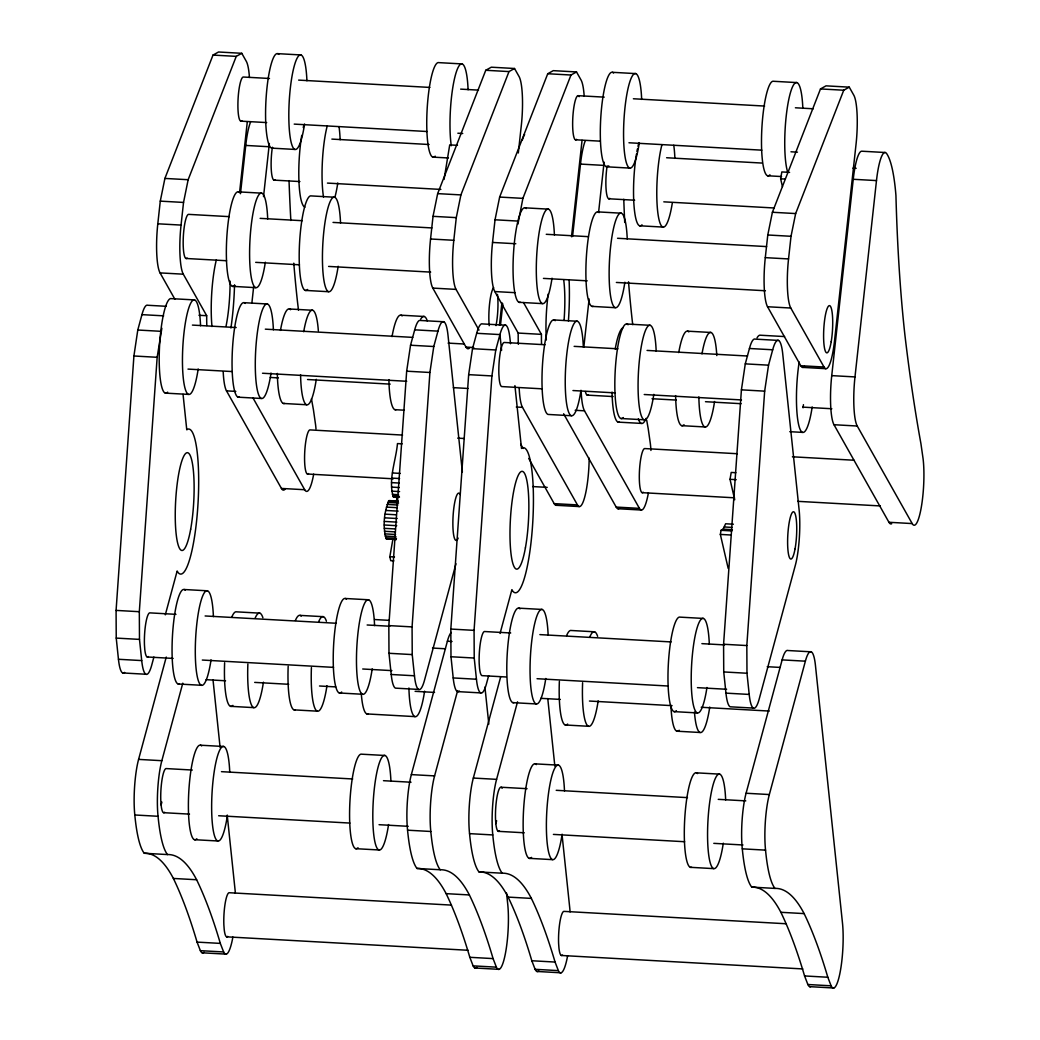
<?xml version="1.0" encoding="UTF-8"?>
<svg xmlns="http://www.w3.org/2000/svg" width="1040" height="1040" viewBox="0 0 1040 1040"><rect width="100%" height="100%" fill="white"/><g stroke="black" fill="none" stroke-linecap="round" stroke-linejoin="round"><path stroke-width="1.5" d="M396.292 539.604L386.243 538.759C382.564 526.708 383.903 511.914 389.051 500.578L398.359 501.098M396.695 496.015L396.708 502.359M398.463 497.38L393.276 496.795C388.024 479.388 395.889 460.915 397.475 443.586L402.129 443.846M124.644 672.399A39.481 7.293 -86.8 0 1 118.456 659.282L116.233 638.092L116.077 610.402L133.913 355.992L137.787 330.018L141.947 314.639A39.481 7.293 -86.8 0 1 147.771 305.266L166.361 306.306M153.894 657.059L151.788 664.885A39.481 7.293 -86.8 0 1 141.713 660.582L139.49 639.392L139.321 611.702L157.157 357.292L161.863 328.237M418.717 689.442L395.473 688.142A39.481 7.293 -86.8 0 1 391.209 674.492L388.986 653.289L388.83 625.599L406.666 371.189L410.54 345.228L414.7 329.836A39.481 7.293 -86.8 0 1 420.524 320.476L443.768 321.763M455.962 563.771L424.541 680.082A39.481 7.293 -86.8 0 1 414.466 675.779L412.23 654.589L412.074 626.899L429.91 372.489L433.784 346.515L437.944 331.136A39.481 7.293 -86.8 0 1 448.019 335.426L462.345 471.861M459.394 691.054A39.481 7.293 -86.8 0 1 453.206 677.937L450.983 656.747L450.827 629.057L468.663 374.647L472.524 348.673L476.684 333.294A39.481 7.293 -86.8 0 1 482.508 323.921L505.752 325.221M488.644 675.714L486.525 683.527A39.481 7.293 -86.8 0 1 476.45 679.237L474.227 658.034L474.071 630.357L491.907 375.934L495.781 349.973L499.941 334.581A39.481 7.293 -86.8 0 1 510.003 338.884L510.51 343.72M753.454 708.097L730.21 706.797A39.481 7.293 -86.8 0 1 725.959 693.134L723.736 671.944L723.58 644.254L741.416 389.844L745.277 363.87L749.437 348.491A39.481 7.293 -86.8 0 1 755.261 339.118L778.505 340.418M749.203 694.434L746.98 673.244L746.824 645.554L764.66 391.144L768.534 365.17L772.694 349.778A39.481 7.293 -86.8 0 1 782.756 354.081L799.11 509.782A39.481 7.293 -86.8 0 1 795.314 565.37L759.278 698.724A39.481 7.293 -86.8 0 1 749.203 694.434L725.959 693.134M174.863 299.195L160.056 272.896A39.481 7.293 -86.8 0 1 157.807 223.795L160.277 201.136L164.905 178.425L213.005 55.081L218.53 52L241.774 53.3L246.298 61.321A39.481 7.293 -86.8 0 1 249.431 77.454M206.804 325.533A72.644 13.429 -86.8 0 1 206.7 321.152L206.687 315.705L183.3 274.183A39.481 7.293 -86.8 0 1 181.051 225.082L183.534 202.436L188.149 179.712L236.249 56.368L241.774 53.3M239.577 192.374L247.312 121.68M240.461 193.713L245.739 145.431A39.481 7.293 -86.8 0 1 250.536 122.057M251.901 302.835L253.656 286.741M263.523 196.612L268.996 146.731A39.481 7.293 -86.8 0 1 269.373 143.494M469.781 347.698A39.481 7.293 -86.8 0 1 466.024 347.087L432.809 288.093A39.481 7.293 -86.8 0 1 430.56 238.992L433.03 216.333L437.658 193.622L485.758 70.278L491.283 67.197L514.527 68.497L519.051 76.518A39.481 7.293 -86.8 0 1 521.3 125.619L518.31 152.984M478.998 330.122L456.053 289.393A39.481 7.293 -86.8 0 1 453.804 240.292L456.287 217.633L460.902 194.909L509.002 71.578L514.527 68.497M518.349 344.331A72.644 13.429 -86.8 0 1 518.193 338.507L518.18 333.06L494.793 291.551A39.481 7.293 -86.8 0 1 492.544 242.45L495.027 219.791L499.642 197.067L547.742 73.736L553.267 70.655L576.511 71.942L581.035 79.976A39.481 7.293 -86.8 0 1 584.181 96.109M501.917 302.653L499.798 321.958A39.481 7.293 -86.8 0 1 499.421 325.208M500.526 324.779L502.814 303.862M517.933 224.107L522.899 198.367L570.986 75.023L576.511 71.942M571.506 236.743L582.062 140.322M572.559 236.509L580.489 164.086A39.481 7.293 -86.8 0 1 585.286 140.712M583.817 347.23L589.108 298.948M598.624 212.056L603.733 165.386A39.481 7.293 -86.8 0 1 604.123 162.136M765.297 257.647L767.78 234.988L772.395 212.264L820.495 88.933L826.02 85.852L849.264 87.152L853.788 95.173A39.481 7.293 -86.8 0 1 856.037 144.274L834.548 340.613A39.481 7.293 -86.8 0 1 824.018 367.029L800.774 365.729L767.546 306.748A39.481 7.293 -86.8 0 1 765.297 257.647L788.541 258.934A39.481 7.293 -86.8 0 0 790.79 308.035L824.018 367.029M788.541 258.934L791.024 236.288L795.652 213.564L843.739 90.22L849.264 87.152M803.101 407.81L803.439 404.677M891.696 523.744A39.481 7.293 -86.8 0 1 888.94 522.275L833.989 424.723A39.481 7.293 -86.8 0 1 831.74 375.622L853.242 179.283A39.481 7.293 -86.8 0 1 861.965 151.216L885.209 152.516M912.184 523.575L857.246 426.023A39.481 7.293 -86.8 0 1 854.984 376.922L876.486 180.583A39.481 7.293 -86.8 0 1 887.016 154.167A108.797 20.111 -86.8 0 1 895.934 195.481A526.669 97.344 -86.8 0 0 904.982 335.66A1011.621 186.966 -86.8 0 0 920.933 443.69L923.091 458.796A39.481 7.293 -86.8 0 1 921.414 506.545A39.481 7.293 -86.8 0 1 912.184 523.575L888.94 522.275M444.067 179.413L449.722 144.898L457.47 145.327M393.861 560.872L390.754 560.703L389.831 556.712L392.899 539.188M782.457 186.68L780.637 178.815L781.833 171.938L789.581 172.38M728.182 568.399L720.343 534.417L721.058 530.309L723.086 529.165L725.634 523.77L733.382 524.212M734.721 499.746L730.015 479.323L731.211 472.446L735.852 472.706M165.308 614.822L177.151 571.012L178.087 572.546A72.644 13.429 -86.8 0 0 197.782 507.169A72.644 13.429 -86.8 0 0 187.85 429.143L186.771 429.819L183.053 394.355M204.061 952.237A39.481 7.293 -86.8 0 1 200.369 950.664L197.067 942.11A1011.621 186.966 -86.8 0 0 173.381 878.449A526.669 97.344 -86.8 0 0 144.261 853.268A108.797 20.111 -86.8 0 1 134.81 814.983A39.481 7.293 -86.8 0 1 138.593 759.395L166.257 657.059M200.369 950.664L223.626 951.964L220.324 943.397A1011.621 186.966 -86.8 0 0 196.625 879.749A526.669 97.344 -86.8 0 0 167.505 854.568A108.797 20.111 -86.8 0 1 158.054 816.283A39.481 7.293 -86.8 0 1 161.837 760.695L182.793 683.163M161.109 804.96L161.889 802.1M476.814 967.434A39.481 7.293 -86.8 0 1 473.122 965.861L469.82 957.307A1011.621 186.966 -86.8 0 0 446.134 893.646A526.669 97.344 -86.8 0 0 417.014 868.465A108.797 20.111 -86.8 0 1 407.563 830.193A39.481 7.293 -86.8 0 1 411.346 774.605L447.382 641.238A39.481 7.293 -86.8 0 1 451.269 632.424M473.122 965.861L496.379 967.161L493.077 958.594A1011.621 186.966 -86.8 0 0 469.378 894.946A526.669 97.344 -86.8 0 0 440.258 869.765A108.797 20.111 -86.8 0 1 430.807 831.48A39.481 7.293 -86.8 0 1 434.59 775.892L457.639 690.599M500.058 633.464L511.888 589.667L512.824 591.201A72.644 13.429 -86.8 0 0 532.532 525.811A72.644 13.429 -86.8 0 0 522.6 447.785L521.508 448.474L514.917 385.619M538.798 970.892A39.481 7.293 -86.8 0 1 535.119 969.319L531.817 960.752A1011.621 186.966 -86.8 0 0 508.118 897.104A526.669 97.344 -86.8 0 0 478.998 871.923A108.797 20.111 -86.8 0 1 469.547 833.638A39.481 7.293 -86.8 0 1 473.33 778.05L500.578 677.261M535.119 969.319L558.363 970.619L555.061 962.052A1011.621 186.966 -86.8 0 0 531.375 898.404A526.669 97.344 -86.8 0 0 502.242 873.21A108.797 20.111 -86.8 0 1 492.791 834.938A39.481 7.293 -86.8 0 1 496.587 779.35L517.53 701.818M495.859 823.615L496.626 820.742M810.576 986.7A39.481 7.293 -86.8 0 1 807.872 984.516L804.57 975.949A1011.621 186.966 -86.8 0 0 780.871 912.301A526.669 97.344 -86.8 0 0 751.751 887.12A108.797 20.111 -86.8 0 1 742.3 848.835A39.481 7.293 -86.8 0 1 746.083 793.247L782.132 659.893A39.481 7.293 -86.8 0 1 787.956 650.52L811.2 651.82M831.116 985.816L827.814 977.249A1011.621 186.966 -86.8 0 0 804.128 913.601A526.669 97.344 -86.8 0 0 774.995 888.407A108.797 20.111 -86.8 0 1 765.544 850.135A39.481 7.293 -86.8 0 1 769.34 794.547L805.376 661.18A39.481 7.293 -86.8 0 1 815.451 665.483L842.478 922.987A39.481 7.293 -86.8 0 1 840.372 970.918A39.481 7.293 -86.8 0 1 831.116 985.816L807.872 984.516M386.997 539.084L391.027 538.837M277.719 53.651L300.963 54.951M462.137 63.934L438.893 62.634A47.385 8.762 -86.8 0 0 426.933 113.529A47.385 8.762 -86.8 0 0 435.201 156.169M612.456 72.306L635.7 73.606M796.874 82.589L773.63 81.289A47.385 8.762 -86.8 0 0 761.683 132.184A47.385 8.762 -86.8 0 0 769.938 174.811M213.005 55.081L236.249 56.368M485.758 70.278L509.002 71.578M547.742 73.736L570.986 75.023M820.495 88.933L843.739 90.22M269.49 78.481L243.568 77.038A22.113 4.082 -86.8 0 0 237.991 100.789A22.113 4.082 -86.8 0 0 241.839 120.679M298.649 80.106L429.884 87.425M460.668 89.128L478.491 90.129M576.589 139.334A22.113 4.082 -86.8 0 1 572.728 119.444A22.113 4.082 -86.8 0 1 578.305 95.693L604.227 97.136M633.386 98.761L764.621 106.067M795.405 107.783L813.228 108.784M240.747 121.134L266.669 122.577M294.216 124.111L427.076 131.508M457.86 133.224L462.722 133.497M575.497 139.776L599.794 141.141M628.966 142.766L761.813 150.163M790.972 151.788L797.459 152.152M331.877 139.1L429.078 144.508M666.614 157.742L762.203 163.072M852.93 168.129L856.18 168.311M245.739 145.431L268.996 146.731M580.489 164.086L603.733 165.386M853.242 179.283L876.486 180.583M271.687 148.135L294.931 149.435M432.861 157.118L448.357 157.976M606.437 166.79L629.681 168.09M767.611 175.773L781.547 176.553M780.637 178.815L785.291 179.075M273.975 180.115L299.897 181.558M327.444 183.092L440.856 189.423M608.712 198.77L634.634 200.213M663.806 201.838L773.968 207.974M164.905 178.425L188.149 179.712M437.658 193.622L460.902 194.909M499.642 197.067L522.899 198.367M772.395 212.264L795.652 213.564M238.485 191.867L261.742 193.167M334.568 197.223L311.324 195.923A47.385 8.762 -86.8 0 0 299.377 246.818A47.385 8.762 -86.8 0 0 307.632 289.458M525.187 207.844L548.431 209.144M598.026 211.9L621.27 213.2M639.652 225.784L662.896 227.071M160.277 201.136L183.534 202.436M433.03 216.333L456.287 217.633M495.027 219.791L518.271 221.091M767.78 234.988L791.024 236.288M229.346 216.645L188.838 214.383A22.113 4.082 -86.8 0 0 183.261 238.134A22.113 4.082 -86.8 0 0 187.122 258.037M260.13 218.361L302.25 220.701M333.034 222.417L431.873 227.929M546.26 234.299L588.393 236.652M617.552 238.277L766.61 246.584M157.807 223.795L181.051 225.082M430.56 238.992L453.804 240.292M492.544 242.45L515.788 243.737M186.03 258.479L226.538 260.728M255.697 262.353L299.442 264.797M328.601 266.422L430.677 272.116M543.452 278.395L587.197 280.826M616.369 282.451L765.414 290.758M160.056 272.896L183.3 274.183M432.809 288.093L456.053 289.393M494.793 291.551L514.943 292.669M767.546 306.748L790.79 308.035M232.466 286.351L255.71 287.651M305.305 290.407L328.549 291.707M519.168 302.328L542.412 303.615M592.007 306.384L615.251 307.684M194.597 299.923L171.353 298.636A47.385 8.762 -86.8 0 0 159.393 349.531A47.385 8.762 -86.8 0 0 167.661 392.158M244.179 302.692L267.436 303.992M554.125 319.956L577.382 321.256M626.964 324.025L650.221 325.312M289.432 308.984L312.676 310.271M401.011 315.198L424.268 316.498M687.713 331.175L710.957 332.475M784.576 336.57L760.552 335.231A47.385 8.762 -86.8 0 0 757.029 337.857M198.939 315.276L206.687 315.705M518.18 333.06L541.424 334.36L541.437 339.807A72.644 13.429 -86.8 0 0 541.541 344.188M141.947 314.639L163.644 315.848M414.7 329.836L437.944 331.136M476.684 333.294L499.941 334.581L501.592 350.337M749.437 348.491L772.694 349.778M192.426 325.091L236.171 327.535M265.33 329.16L412.763 337.376M544.986 344.734L504.478 342.485A22.113 4.082 -86.8 0 0 498.888 374.53L499.239 379.275A22.113 4.082 -86.8 0 0 501.67 386.568L542.178 388.83M574.145 346.359L617.89 348.803M647.062 350.428L747.513 356.018M448.084 343.109L464.282 344.006M466.024 347.087L473.772 347.516M137.787 330.018L161.031 331.318M410.54 345.228L433.784 346.515M472.524 348.673L495.781 349.973M745.277 363.87L768.534 365.17M802.568 367.38L825.812 368.68M831.74 375.622L854.984 376.922M133.913 355.992L157.157 357.292M406.666 371.189L429.91 372.489M468.663 374.647L491.907 375.934M741.416 389.844L764.66 391.144M187.993 369.096L231.738 371.527M262.522 373.243L406.718 381.277M572.962 390.546L615.082 392.886M644.241 394.511L741.455 399.932M270.296 377.455L278.395 377.897M307.554 379.522L390.195 384.124M453.375 387.647L467.961 388.466M587.21 395.109L613.145 396.552M652.028 398.723L676.325 400.075M705.484 401.7L741.13 403.689M802.698 407.121L831.857 408.746M223.197 371.787A39.481 7.293 -86.8 0 0 226.499 390.871L235.794 391.391M516.295 407.017L522.496 407.368L577.447 504.92L554.19 503.633L528.71 458.38M575.185 410.306L584.493 410.813L639.431 508.378A39.481 7.293 -86.8 0 0 648.414 492.791M833.989 424.723L857.246 426.023M165.321 393.12L188.565 394.407M238.16 397.176L261.404 398.476M571.35 415.74L548.106 414.44A47.385 8.762 -86.8 0 1 542.711 361.582A47.385 8.762 -86.8 0 1 555.23 320.697M620.945 418.509L644.189 419.796M283.413 403.468L306.657 404.755A47.385 8.762 -86.8 0 0 316.277 379.327M394.992 409.682L404.287 410.202M618.15 422.123L641.394 423.41M681.694 425.659L704.938 426.959A47.385 8.762 -86.8 0 0 714.558 401.518M789.763 431.678L802.568 432.393M402.584 435.071L310.232 429.923A22.113 4.082 -86.8 0 0 304.655 453.674A22.113 4.082 -86.8 0 0 308.503 473.564M457.665 438.139L464.139 438.503M737.321 453.726L644.969 448.578A22.113 4.082 -86.8 0 0 639.392 472.329A22.113 4.082 -86.8 0 0 643.253 492.219M792.402 456.794L853.97 460.226M730.015 479.323L736.203 479.674M392.444 472.966L400.192 473.408M391.82 478.101L399.568 478.53M307.424 474.019L393.289 478.803M532.623 486.564L547.209 487.37M642.161 492.661L734.513 497.809M797.693 501.332L880.321 505.934M391.547 482.612L399.295 483.054M391.56 487.097L399.308 487.539M391.833 491.153L399.581 491.582M392.353 494.364L398.554 494.715M226.499 390.871L281.437 488.436L304.694 489.723A39.481 7.293 -86.8 0 0 313.677 474.136M563.628 413.764L616.187 507.078L639.431 508.378M392.795 495.872L398.996 496.223M555.984 505.284L579.241 506.571M617.981 508.729L641.225 510.029M393.276 496.795L399.477 497.133M391.248 500.838L397.449 501.189M388.388 501.15L397.683 501.67M387.725 502.437L398.567 503.048M387.062 504.413L397.904 505.024M386.399 507.091L397.254 507.689M724.347 526.981L732.095 527.41M723.086 529.165L732.394 529.685M385.749 510.445L398.151 511.134M721.058 530.309L731.9 530.92M385.177 514.163L396.019 514.774M720.343 534.417L731.185 535.028M384.735 517.829L397.137 518.518M384.449 521.43L396.851 522.119M384.306 524.992L396.708 525.681M384.306 528.333L395.148 528.931M384.436 531.284L395.278 531.895M384.696 533.858L395.551 534.469M385.086 536.042L395.941 536.653M385.619 537.745L396.461 538.343M386.243 538.759L395.538 539.279M389.831 556.712L394.485 556.972M184.197 589.511L207.441 590.798M345.371 598.494L368.615 599.781M518.934 608.166L542.178 609.453M703.352 618.436L680.108 617.136A47.385 8.762 -86.8 0 0 668.161 668.031A47.385 8.762 -86.8 0 0 676.416 710.671M259.831 613.145L236.574 611.845A47.385 8.762 -86.8 0 0 231.868 616.915M300.118 615.394L323.362 616.681M374.556 619.541L388.973 620.334M594.568 631.8L571.324 630.5A47.385 8.762 -86.8 0 0 566.605 635.557M116.077 610.402L139.321 611.702M388.83 625.599L412.074 626.899M450.827 629.057L474.071 630.357M723.58 644.254L746.824 645.554M175.968 614.341L150.046 612.885A22.113 4.082 -86.8 0 0 144.456 644.93L144.794 649.688A22.113 4.082 -86.8 0 0 148.317 656.539M205.127 615.966L336.362 623.272M367.146 624.988L389.831 626.249M510.705 632.983L484.783 631.54A22.113 4.082 -86.8 0 0 479.193 663.585L479.544 668.343A22.113 4.082 -86.8 0 0 481.975 675.636L506.272 676.988M539.877 634.608L671.112 641.927M701.896 643.643L724.568 644.904M447.382 641.238L452.036 641.498M782.132 659.893L805.376 661.18M432.497 648.05L445.458 648.778M767.234 666.705L780.195 667.42M116.233 638.092L139.49 639.392M388.986 653.289L412.23 654.589M450.983 656.747L474.227 658.034M723.736 671.944L746.98 673.244M147.238 656.981L173.16 658.424M202.319 660.049L333.554 667.368M362.713 668.993L391.885 670.618M537.056 678.704L668.291 686.023M697.463 687.648L726.622 689.273M118.456 659.282L141.713 660.582M391.209 674.492L414.466 675.779M453.206 677.937L476.45 679.237M122.72 672.945L145.964 674.245M457.457 691.6L480.701 692.9M206.102 679.679L225.537 680.771M254.696 682.396L288.73 684.294M319.514 685.997L335.712 686.907M415.103 691.327L434.538 692.419M540.839 698.334L560.287 699.413M589.446 701.038L672.074 705.653M701.233 707.278L769.288 711.061M178.165 683.995L201.422 685.282M339.339 692.978L362.596 694.265M512.915 702.65L536.159 703.937M674.089 711.62L697.333 712.92M230.555 706.329L253.799 707.629M294.099 709.878L317.343 711.165M366.925 713.934L414.973 716.612M565.292 724.984L588.549 726.284M676.871 731.198L700.128 732.498M200.538 745.212L223.782 746.499M384.956 755.482L361.712 754.195A47.385 8.762 -86.8 0 0 349.765 805.09A47.385 8.762 -86.8 0 0 358.02 847.717M535.275 763.867L558.532 765.154M696.449 772.837L719.693 774.137M138.593 759.395L161.837 760.695M411.346 774.605L434.59 775.892M473.33 778.05L496.587 779.35M746.083 793.247L769.34 794.547M192.309 770.042L166.387 768.586A22.113 4.082 -86.8 0 0 160.797 800.631L161.148 805.389A22.113 4.082 -86.8 0 0 164.671 812.24M221.468 771.667L352.703 778.973M383.487 780.689L411.034 782.223M501.124 787.241L527.059 788.684M556.218 790.309L687.453 797.628M718.237 799.344L745.771 800.878M163.579 812.682L189.501 814.125M218.66 815.75L349.895 823.069M379.054 824.694L408.226 826.319M498.316 831.337L524.238 832.78M553.41 834.405L684.645 841.724M713.804 843.349L742.963 844.974M134.81 814.983L158.054 816.283M407.563 830.193L430.807 831.48M469.547 833.638L492.791 834.938M742.3 848.835L765.544 850.135M194.519 839.696L217.763 840.983M355.693 848.679L378.937 849.966M529.256 858.351L552.5 859.638M690.43 867.321L713.674 868.621M144.261 853.268L167.505 854.568M417.014 868.465L440.258 869.765M478.998 871.923L502.242 873.21M751.751 887.12L774.995 888.407M173.381 878.449L196.625 879.749M446.134 893.646L469.378 894.946M508.118 897.104L531.375 898.404M780.871 912.301L804.128 913.601M451.425 905.099L229.463 892.736A22.113 4.082 -86.8 0 0 223.86 924.781L224.211 929.539A22.113 4.082 -86.8 0 0 227.734 936.377M786.162 923.754L564.2 911.391A22.113 4.082 -86.8 0 0 558.61 943.436L558.961 948.181A22.113 4.082 -86.8 0 0 562.471 955.032M226.642 936.832L468.052 950.274M561.392 955.474L802.789 968.929M197.067 942.11L220.324 943.397M469.82 957.307L493.077 958.594M531.817 960.752L555.061 962.052M804.57 975.949L827.814 977.249M202.124 952.796L226.33 954.148M474.877 967.993L499.083 969.345M536.874 971.451L561.067 972.803M809.627 986.648L833.82 988M578.305 95.693L579.215 96.655M523.497 302.523L541.424 334.36M520.754 444.249L523.146 448.487M252.928 397.826L304.694 489.723M547.768 698.568L554.853 766.155M562.12 835.367L569.725 907.79A39.481 7.293 -86.8 0 1 570.076 911.911M484.926 687.063L488.813 724.074M506.558 893.074L507.741 904.332A39.481 7.293 -86.8 0 1 505.635 952.263A39.481 7.293 -86.8 0 1 496.379 967.161M213.018 679.913L220.116 747.513M227.214 815.1L234.988 889.135A39.481 7.293 -86.8 0 1 235.339 893.269M502.125 788.307A22.113 4.082 -86.8 0 0 497.393 794.937A22.113 4.082 -86.8 0 0 495.534 819.286L495.885 824.044A22.113 4.082 -86.8 0 0 499.408 830.895M691.574 867.256A47.385 8.762 -86.8 0 1 684.814 817.544A47.385 8.762 -86.8 0 1 697.554 773.578M723.294 843.18A47.385 8.762 -86.8 0 1 709.163 857.974A47.385 8.762 -86.8 0 1 713.18 784.511A47.385 8.762 -86.8 0 1 725.66 799.955M531.596 857.389A47.385 8.762 -86.8 0 1 523.471 811.668A47.385 8.762 -86.8 0 1 536.38 764.595M562.12 834.197A47.385 8.762 -86.8 0 1 547.989 849.004A47.385 8.762 -86.8 0 1 552.006 775.528A47.385 8.762 -86.8 0 1 564.486 790.972M623.285 417.547A47.385 8.762 -86.8 0 1 615.16 371.826A47.385 8.762 -86.8 0 1 628.069 324.753M653.809 394.368A47.385 8.762 -86.8 0 1 639.678 409.162A47.385 8.762 -86.8 0 1 643.695 335.686A47.385 8.762 -86.8 0 1 656.175 351.13M580.97 390.299A47.385 8.762 -86.8 0 1 566.839 405.093A47.385 8.762 -86.8 0 1 570.856 331.63A47.385 8.762 -86.8 0 1 583.336 347.074M709.748 707.057A47.385 8.762 -86.8 0 1 694.46 711.997M679.211 730.249A47.385 8.762 -86.8 0 1 670.917 705.38M567.632 724.035A47.385 8.762 -86.8 0 1 559.364 681.395M589.849 636.857A47.385 8.762 -86.8 0 1 597.636 636.363M598.169 700.843A47.385 8.762 -86.8 0 1 587.314 725.4A47.385 8.762 -86.8 0 1 582.608 682.695M567.619 955.721A39.481 7.293 -86.8 0 1 558.363 970.619M706.953 687.479A47.385 8.762 -86.8 0 1 692.822 702.273A47.385 8.762 -86.8 0 1 696.826 628.81A47.385 8.762 -86.8 0 1 709.319 644.254M514.059 702.572A47.385 8.762 -86.8 0 1 507.299 652.873A47.385 8.762 -86.8 0 1 520.039 608.894M545.779 678.496A47.385 8.762 -86.8 0 1 531.648 693.303A47.385 8.762 -86.8 0 1 535.665 619.827A47.385 8.762 -86.8 0 1 548.145 635.271M458.172 538.109A23.686 4.381 -86.8 0 1 452.985 518.05A23.686 4.381 -86.8 0 1 460.096 494.468M295.399 620.451A47.385 8.762 -86.8 0 1 301.223 616.122M295.243 709.8A47.385 8.762 -86.8 0 1 288.171 666.289M318.643 621.751A47.385 8.762 -86.8 0 1 326.43 621.244M326.963 685.724A47.385 8.762 -86.8 0 1 316.108 710.281A47.385 8.762 -86.8 0 1 311.415 667.576M424.593 691.171A47.385 8.762 -86.8 0 1 415.116 716.638A47.385 8.762 -86.8 0 1 408.915 687.986M368.082 713.856A47.385 8.762 -86.8 0 1 361.27 693.433M232.882 705.38A47.385 8.762 -86.8 0 1 224.627 662.74M255.112 618.202A47.385 8.762 -86.8 0 1 262.899 617.708M263.419 682.188A47.385 8.762 -86.8 0 1 252.564 706.745A47.385 8.762 -86.8 0 1 247.871 664.04M239.317 397.098A47.385 8.762 -86.8 0 1 232.557 347.399A47.385 8.762 -86.8 0 1 245.284 303.42M271.024 373.035A47.385 8.762 -86.8 0 1 256.893 387.829A47.385 8.762 -86.8 0 1 260.91 314.366A47.385 8.762 -86.8 0 1 273.39 329.797M198.185 368.979A47.385 8.762 -86.8 0 1 184.054 383.773A47.385 8.762 -86.8 0 1 188.071 310.297A47.385 8.762 -86.8 0 1 200.551 325.741M388.557 824.538A47.385 8.762 -86.8 0 1 374.413 839.332A47.385 8.762 -86.8 0 1 378.43 765.856A47.385 8.762 -86.8 0 1 390.923 781.3M196.846 838.734A47.385 8.762 -86.8 0 1 188.721 793.013A47.385 8.762 -86.8 0 1 201.643 745.94M227.383 815.555A47.385 8.762 -86.8 0 1 213.252 830.349A47.385 8.762 -86.8 0 1 217.256 756.873A47.385 8.762 -86.8 0 1 229.749 772.317M341.679 692.016A47.385 8.762 -86.8 0 1 333.554 646.295A47.385 8.762 -86.8 0 1 346.463 599.222M372.216 668.837A47.385 8.762 -86.8 0 1 358.072 683.631A47.385 8.762 -86.8 0 1 362.089 610.155A47.385 8.762 -86.8 0 1 374.569 625.599M179.322 683.917A47.385 8.762 -86.8 0 1 172.562 634.218A47.385 8.762 -86.8 0 1 185.289 590.239M211.042 659.854A47.385 8.762 -86.8 0 1 196.898 674.648A47.385 8.762 -86.8 0 1 200.915 601.172A47.385 8.762 -86.8 0 1 213.408 616.616M232.882 937.066A39.481 7.293 -86.8 0 1 223.626 951.964M804.518 366.353A39.481 7.293 -86.8 0 1 800.774 365.729M588.302 394.667A22.113 4.082 -86.8 0 1 585.39 391.56M678.743 352.599A47.385 8.762 -86.8 0 1 688.818 331.916M684.021 424.71A47.385 8.762 -86.8 0 1 675.61 395.603M701.987 353.899A47.385 8.762 -86.8 0 1 716.794 355.576M704.938 426.959A47.385 8.762 -86.8 0 1 698.854 396.903M812.188 406.952A47.385 8.762 -86.8 0 1 799.175 426.777A47.385 8.762 -86.8 0 1 799.188 361.985M619.307 422.045A47.385 8.762 -86.8 0 1 612.066 392.067M615.212 349.063A47.385 8.762 -86.8 0 1 623.025 327.704M646.113 418.353A47.385 8.762 -86.8 0 1 638.326 418.847M593.151 306.306A47.385 8.762 -86.8 0 1 586.391 256.607A47.385 8.762 -86.8 0 1 599.131 212.641M624.871 282.243A47.385 8.762 -86.8 0 1 610.74 297.037A47.385 8.762 -86.8 0 1 614.744 223.574A47.385 8.762 -86.8 0 1 627.237 239.018M520.312 302.25A47.385 8.762 -86.8 0 1 513.552 252.551A47.385 8.762 -86.8 0 1 526.292 208.572M552.032 278.187A47.385 8.762 -86.8 0 1 537.901 292.981A47.385 8.762 -86.8 0 1 541.918 219.518A47.385 8.762 -86.8 0 1 554.398 234.949M569.088 279.708A72.644 13.429 -86.8 0 1 568.412 320.996M563.797 280.566A48.958 9.048 -86.8 0 1 564.057 320.333M546.325 340.002A48.958 9.048 -86.8 0 1 548.21 294.021M609.804 198.328A22.113 4.082 -86.8 0 1 606.125 189.8A22.113 4.082 -86.8 0 1 607.139 165.906M641.992 224.822A47.385 8.762 -86.8 0 1 634.036 205.92A47.385 8.762 -86.8 0 1 636.48 154.037M636.935 151.437A47.385 8.762 -86.8 0 1 637.416 148.954M638.001 146.237A47.385 8.762 -86.8 0 1 638.703 143.338M673.764 145.275A47.385 8.762 -86.8 0 1 674.882 158.405M672.308 202.995A47.385 8.762 -86.8 0 1 658.437 216.762A47.385 8.762 -86.8 0 1 661.947 144.638M787.787 172.497A47.385 8.762 -86.8 0 1 789.373 96.772A47.385 8.762 -86.8 0 1 802.841 108.394M608.764 165.841A47.385 8.762 -86.8 0 1 600.639 120.107A47.385 8.762 -86.8 0 1 613.561 73.047M639.301 142.649A47.385 8.762 -86.8 0 1 625.17 157.443A47.385 8.762 -86.8 0 1 629.174 83.98A47.385 8.762 -86.8 0 1 641.667 99.424M650.936 450.45A39.481 7.293 -86.8 0 0 650.338 443.599L648.18 428.493A1011.621 186.966 -86.8 0 1 646.698 420.212M584.493 410.813A39.481 7.293 -86.8 0 1 581.178 391.742M628.524 281.827A526.669 97.344 -86.8 0 0 632.229 320.463A1011.621 186.966 -86.8 0 0 632.736 324.636M624.728 222.482A526.669 97.344 -86.8 0 1 623.766 199.264M619.931 507.702A39.481 7.293 -86.8 0 1 616.187 507.078M392.041 336.622A47.385 8.762 -86.8 0 1 402.116 315.939M396.149 409.604A47.385 8.762 -86.8 0 1 388.908 379.626M420.732 319.124A47.385 8.762 -86.8 0 1 427.336 321.061M280.462 330.408A47.385 8.762 -86.8 0 1 290.537 309.712M284.557 403.39A47.385 8.762 -86.8 0 1 277.329 373.412M303.706 331.708A47.385 8.762 -86.8 0 1 318.344 330.772M306.657 404.755A47.385 8.762 -86.8 0 1 300.573 374.699M589.173 458.107A39.481 7.293 -86.8 0 1 577.447 504.92M522.496 407.368A39.481 7.293 -86.8 0 1 519.194 388.284M556.959 505.102A39.481 7.293 -86.8 0 1 554.19 503.633M522.34 139.984A39.481 7.293 -86.8 0 1 524.615 134.537M497.471 294.398A23.686 4.381 -86.8 0 1 496.002 325.572M489.216 325.676A23.686 4.381 -86.8 0 1 493.636 287.599M338.169 266.266A47.385 8.762 -86.8 0 1 324.038 281.06A47.385 8.762 -86.8 0 1 328.055 207.597A47.385 8.762 -86.8 0 1 340.535 223.041M234.793 285.402A47.385 8.762 -86.8 0 1 226.681 239.668A47.385 8.762 -86.8 0 1 239.59 192.608M265.33 262.21A47.385 8.762 -86.8 0 1 251.199 277.004A47.385 8.762 -86.8 0 1 255.216 203.541A47.385 8.762 -86.8 0 1 267.696 218.972M234.533 284.973A72.644 13.429 -86.8 0 1 230.919 328.042M230.087 281.099A48.958 9.048 -86.8 0 1 226.018 326.339M211.991 326.534A48.958 9.048 -86.8 0 1 216.359 259.831M275.067 179.673A22.113 4.082 -86.8 0 1 271.375 171.145A22.113 4.082 -86.8 0 1 272.389 147.251M304.915 207.129A47.385 8.762 -86.8 0 1 301.743 135.382M303.251 127.582A47.385 8.762 -86.8 0 1 303.953 124.683M339.014 126.62A47.385 8.762 -86.8 0 1 340.145 139.75M337.779 182.988A47.385 8.762 -86.8 0 1 335.14 196.378M323.531 197.119A47.385 8.762 -86.8 0 1 327.21 125.983M451.269 145.73A47.385 8.762 -86.8 0 1 455.884 73.359A47.385 8.762 -86.8 0 1 468.091 89.752M272.844 148.07A47.385 8.762 -86.8 0 1 266.084 98.358A47.385 8.762 -86.8 0 1 278.811 54.392M304.564 123.994A47.385 8.762 -86.8 0 1 290.42 138.788A47.385 8.762 -86.8 0 1 294.437 65.325A47.385 8.762 -86.8 0 1 306.917 80.769M315.991 428.922A39.481 7.293 -86.8 0 0 315.601 424.944L313.443 409.838A1011.621 186.966 -86.8 0 1 311.467 398.762M293.774 263.172A526.669 97.344 -86.8 0 0 297.492 301.808A1011.621 186.966 -86.8 0 0 298.493 310.128M290.849 220.467A526.669 97.344 -86.8 0 1 289.029 180.622M285.194 489.047A39.481 7.293 -86.8 0 1 281.437 488.436M525.408 547.859A48.958 9.048 -86.8 0 0 522.743 471.484A48.958 9.048 -86.8 0 0 510.107 541.333A48.958 9.048 -86.8 0 0 525.408 547.859M795.067 548.795A23.686 4.381 -86.8 0 0 793.78 511.836A23.686 4.381 -86.8 0 0 787.67 545.636A23.686 4.381 -86.8 0 0 795.067 548.795M190.671 529.204A48.958 9.048 -86.8 0 0 188.006 452.829A48.958 9.048 -86.8 0 0 175.37 522.678A48.958 9.048 -86.8 0 0 190.671 529.204M831.207 341.705A23.686 4.381 -86.8 0 0 829.556 305.63A23.686 4.381 -86.8 0 0 823.693 340.483A23.686 4.381 -86.8 0 0 831.207 341.705"/></g></svg>
